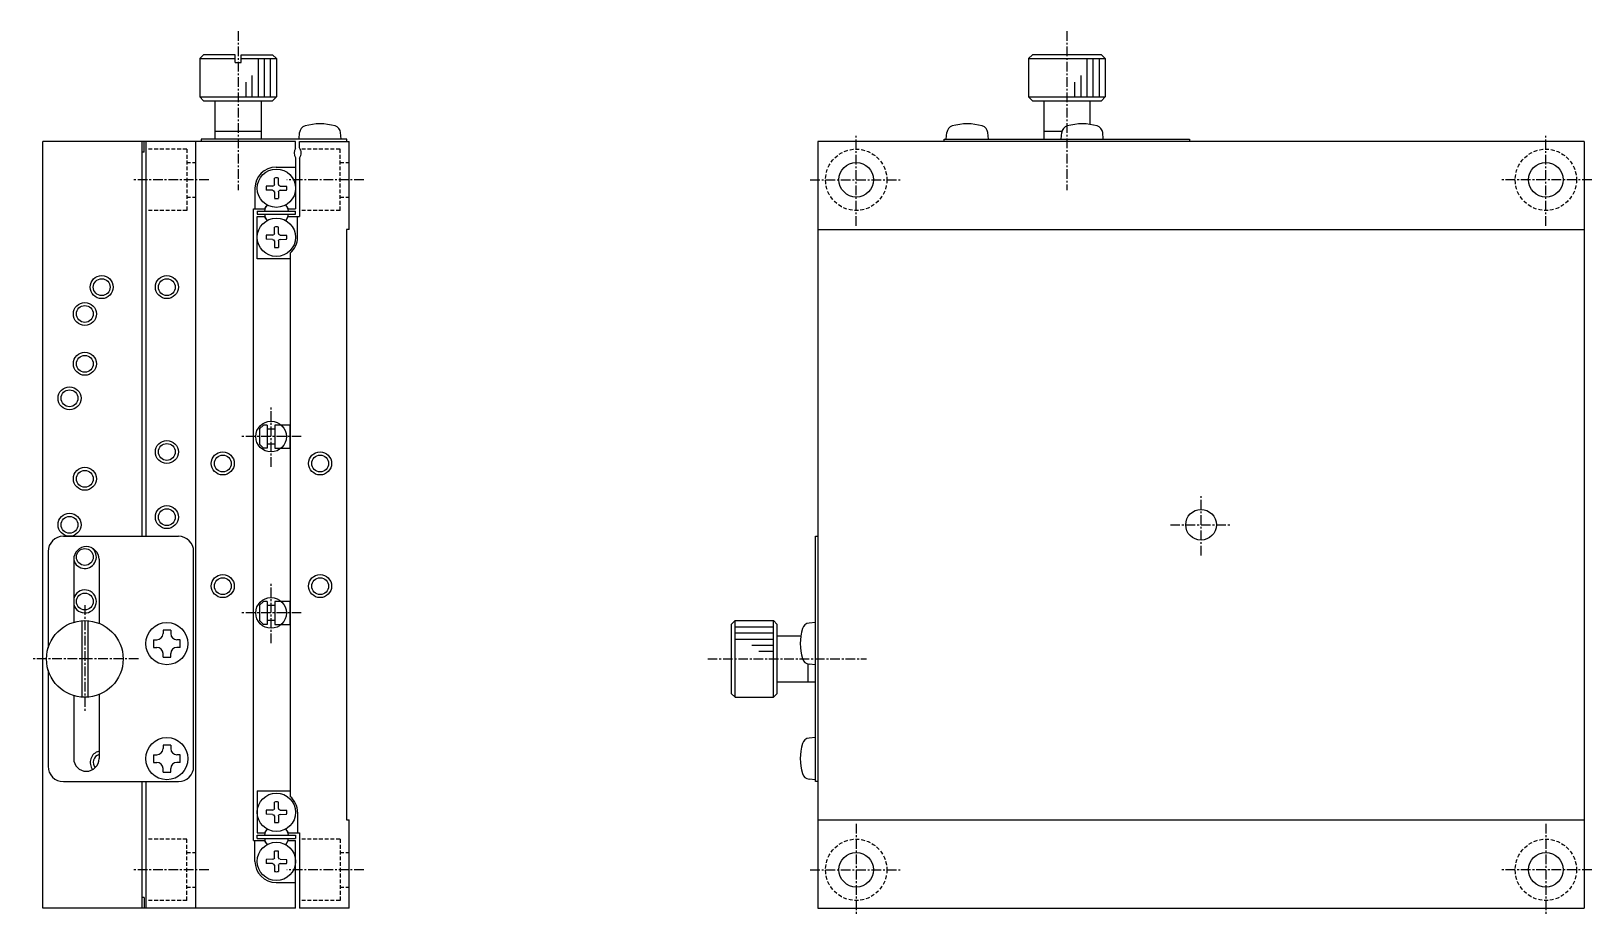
# Model space of a CAD drawing. Extents: x -20 to 401, y 390 to 654.
# Drawn here: x 197 to 400.7, y 479.9 to 595.3 of the extents above; entities that cross this region are included whole.
import ezdxf

# ---------------------------------------------------------------- set-up
doc = ezdxf.new("R2010")
doc.units = 0
doc.linetypes.add('CENTER', pattern=[2, 1.25, -0.25, 0.25, -0.25])
doc.linetypes.add('DASHED', pattern=[0.75, 0.5, -0.25])
doc.layers.get('0').update_dxf_attribs({"linetype": 'CONTINUOUS'})
doc.layers.add('CENTER', color=1, linetype='CENTER')

msp = doc.modelspace()

# ---------------------------------------------------------------- linework, layer by layer
at = {"color": 7, "linetype": 'CONTINUOUS'}
for p, q in [((219.52, 592.21), (219.02, 591.71)), ((219.02, 591.71), (219.02, 586.71)), ((223.62, 592.21), (219.52, 592.21)), ((223.62, 591.21), (223.62, 592.21)), ((223.62, 591.21), (224.42, 591.21)), ((224.42, 592.21), (228.52, 592.21)), ((224.42, 591.21), (224.42, 592.21)), ((228.52, 592.21), (229.02, 591.71)), ((229.02, 591.71), (229.02, 586.71)), ((327.68, 592.21), (327.18, 591.71)), ((327.18, 591.71), (327.18, 586.71)), ((336.68, 592.21), (327.68, 592.21)), ((336.68, 592.21), (337.18, 591.71)), ((337.18, 591.71), (337.18, 586.71)), ((219.02, 586.71), (219.52, 586.21)), ((229.02, 586.71), (228.52, 586.21)), ((327.18, 586.71), (327.68, 586.21)), ((337.18, 586.71), (336.68, 586.21)), ((219.52, 586.21), (228.52, 586.21)), ((221.02, 581.21), (221.02, 586.21)), ((227.02, 586.21), (227.02, 581.21)), ((327.68, 586.21), (336.68, 586.21)), ((329.18, 586.21), (329.18, 581.21)), ((335.18, 586.21), (335.18, 583.14)), ((218.52, 580.91), (198.52, 580.91)), ((198.52, 480.91), (198.52, 580.91)), ((211.52, 529.41), (211.52, 580.91)), ((211.77, 579.51), (211.77, 580.91)), ((212.02, 529.41), (212.02, 580.91)), ((218.52, 480.91), (218.52, 580.91)), ((231.52, 580.91), (218.52, 580.91)), ((218.52, 480.91), (218.52, 580.91)), ((238.22, 581.21), (219.22, 581.21)), ((219.22, 581.21), (219.22, 580.91)), ((227.02, 582.21), (221.02, 582.21)), ((231.52, 580.01), (231.52, 580.91)), ((231.97, 581.21), (232.04, 582.06)), ((232.02, 580.07), (232.02, 580.91)), ((232.02, 580.91), (238.52, 580.91)), ((237.47, 581.21), (237.4, 582.06)), ((238.22, 580.91), (238.22, 581.21)), ((238.52, 569.41), (238.52, 580.91)), ((299.68, 580.91), (299.68, 480.91)), ((399.68, 580.91), (299.68, 580.91)), ((316.18, 581.21), (348.18, 581.21)), ((316.18, 580.91), (316.18, 581.21)), ((316.43, 581.21), (316.5, 582.06)), ((321.93, 581.21), (321.85, 582.06)), ((331.52, 582.21), (329.18, 582.21)), ((331.43, 581.21), (331.5, 582.06)), ((336.93, 581.21), (336.85, 582.06)), ((348.18, 581.21), (348.18, 580.91)), ((399.68, 580.91), (399.68, 480.91)), ((211.77, 579.51), (211.52, 579.51)), ((231.52, 578.81), (231.52, 572.11)), ((232.02, 578.75), (232.02, 571.11)), ((228.97, 577.56), (231.52, 577.56)), ((226.22, 574.81), (226.22, 572.11)), ((228.52, 575.09), (227.7, 575.07)), ((228.52, 574.54), (227.7, 574.55)), ((228.52, 575.09), (228.69, 575.16)), ((228.52, 574.54), (228.69, 574.46)), ((228.75, 575.29), (228.69, 575.16)), ((228.75, 574.33), (228.69, 574.46)), ((228.75, 575.29), (228.76, 576.14)), ((228.75, 574.33), (228.76, 573.49)), ((229.29, 575.29), (229.28, 576.14)), ((229.29, 574.33), (229.28, 573.49)), ((229.29, 575.29), (229.35, 575.16)), ((229.29, 574.33), (229.35, 574.46)), ((229.52, 575.09), (229.35, 575.16)), ((229.52, 574.54), (229.35, 574.46)), ((229.52, 575.09), (230.34, 575.07)), ((229.52, 574.54), (230.34, 574.55)), ((227.64, 572.41), (227.47, 572.11)), ((230.4, 572.41), (230.57, 572.11)), ((226.02, 489.71), (226.02, 572.11)), ((226.02, 572.11), (227.47, 572.11)), ((226.52, 571.81), (226.52, 571.41)), ((226.52, 571.81), (231.52, 571.81)), ((226.52, 571.41), (231.52, 571.41)), ((226.52, 571.11), (227.47, 571.11)), ((226.52, 565.61), (226.52, 571.11)), ((227.64, 570.82), (227.47, 571.11)), ((230.4, 570.82), (230.57, 571.11)), ((230.57, 572.11), (231.52, 572.11)), ((230.57, 571.11), (232.02, 571.11)), ((231.52, 571.41), (231.52, 571.81)), ((231.77, 568.41), (231.77, 571.11)), ((228.52, 568.69), (227.7, 568.67)), ((228.52, 568.69), (228.69, 568.76)), ((228.75, 568.89), (228.69, 568.76)), ((228.75, 568.89), (228.76, 569.74)), ((229.29, 568.89), (229.28, 569.74)), ((229.29, 568.89), (229.35, 568.76)), ((229.52, 568.69), (229.35, 568.76)), ((229.52, 568.69), (230.34, 568.67)), ((238.17, 569.41), (238.17, 492.41)), ((238.52, 569.41), (238.17, 569.41)), ((299.68, 569.41), (399.68, 569.41)), ((228.52, 568.14), (227.7, 568.15)), ((228.52, 568.14), (228.69, 568.06)), ((228.75, 567.93), (228.69, 568.06)), ((228.75, 567.93), (228.76, 567.09)), ((229.29, 567.93), (229.28, 567.09)), ((229.29, 567.93), (229.35, 568.06)), ((229.52, 568.14), (229.35, 568.06)), ((229.52, 568.14), (230.34, 568.15)), ((230.82, 566.33), (230.82, 495.49)), ((230.82, 565.61), (226.52, 565.61)), ((226.82, 543.41), (227.32, 543.91)), ((227.82, 543.91), (227.32, 543.91)), ((227.82, 543.91), (227.82, 540.91)), ((230.82, 543.91), (228.82, 543.91)), ((228.82, 543.91), (228.82, 540.91)), ((230.82, 540.91), (230.82, 543.91)), ((226.82, 543.41), (226.82, 541.41)), ((227.82, 543.41), (228.82, 543.41)), ((226.82, 541.41), (227.32, 540.91)), ((227.82, 540.91), (227.32, 540.91)), ((228.82, 541.41), (227.82, 541.41)), ((228.82, 540.91), (230.82, 540.91)), ((201.22, 529.41), (216.22, 529.41)), ((299.38, 497.41), (299.38, 529.41)), ((299.38, 529.41), (299.68, 529.41)), ((199.22, 527.41), (199.22, 514.81)), ((202.57, 526.41), (202.57, 518.2)), ((205.87, 526.41), (205.87, 518.06)), ((218.22, 499.41), (218.22, 527.41)), ((226.82, 520.41), (227.32, 520.91)), ((226.82, 520.41), (226.82, 518.41)), ((227.82, 520.91), (227.32, 520.91)), ((227.82, 520.91), (227.82, 517.91)), ((227.82, 520.41), (228.82, 520.41)), ((230.82, 520.91), (228.82, 520.91)), ((228.82, 520.91), (228.82, 517.91)), ((230.82, 517.91), (230.82, 520.91)), ((203.62, 518.4), (203.62, 508.43)), ((204.42, 518.4), (204.42, 508.43)), ((226.82, 518.41), (227.32, 517.91)), ((227.82, 517.91), (227.32, 517.91)), ((228.82, 518.41), (227.82, 518.41)), ((228.82, 517.91), (230.82, 517.91)), ((288.38, 517.91), (288.88, 518.41)), ((288.38, 517.91), (288.38, 508.91)), ((288.88, 518.41), (293.88, 518.41)), ((293.88, 518.41), (294.38, 517.91)), ((294.38, 508.91), (294.38, 517.91)), ((299.38, 518.16), (298.53, 518.09)), ((212.97, 515.91), (212.97, 514.91)), ((212.97, 515.91), (213.42, 515.91)), ((215.22, 517.16), (214.22, 517.16)), ((214.22, 517.16), (214.22, 516.71)), ((215.22, 517.16), (215.22, 516.71)), ((216.47, 515.91), (216.02, 515.91)), ((216.47, 514.91), (216.47, 515.91)), ((294.38, 516.41), (297.45, 516.41)), ((212.97, 514.91), (213.42, 514.91)), ((214.22, 513.66), (214.22, 514.11)), ((214.22, 513.66), (215.22, 513.66)), ((215.22, 513.66), (215.22, 514.11)), ((216.47, 514.91), (216.02, 514.91)), ((199.22, 512.01), (199.22, 499.41)), ((298.38, 512.76), (298.38, 510.41)), ((299.38, 512.66), (298.53, 512.74)), ((294.38, 510.41), (299.38, 510.41)), ((202.57, 508.63), (202.57, 500.41)), ((205.87, 508.77), (205.87, 500.41)), ((288.38, 508.91), (288.88, 508.41)), ((288.88, 508.41), (293.88, 508.41)), ((293.88, 508.41), (294.38, 508.91)), ((299.38, 503.16), (298.53, 503.09)), ((215.22, 502.16), (214.22, 502.16)), ((214.22, 502.16), (214.22, 501.71)), ((215.22, 502.16), (215.22, 501.71)), ((212.97, 500.91), (212.97, 499.91)), ((212.97, 500.91), (213.42, 500.91)), ((212.97, 499.91), (213.42, 499.91)), ((214.22, 498.66), (214.22, 499.11)), ((215.22, 498.66), (215.22, 499.11)), ((216.47, 500.91), (216.02, 500.91)), ((216.47, 499.91), (216.02, 499.91)), ((216.47, 499.91), (216.47, 500.91)), ((201.22, 497.41), (216.22, 497.41)), ((211.52, 480.91), (211.52, 497.41)), ((212.02, 480.91), (212.02, 497.41)), ((214.22, 498.66), (215.22, 498.66)), ((299.38, 497.66), (298.53, 497.74)), ((299.68, 497.41), (299.38, 497.41)), ((226.52, 496.21), (226.52, 490.71)), ((226.52, 496.21), (230.82, 496.21)), ((228.52, 493.69), (227.7, 493.67)), ((228.52, 493.14), (227.7, 493.15)), ((228.52, 493.69), (228.69, 493.76)), ((228.52, 493.14), (228.69, 493.06)), ((228.75, 493.89), (228.69, 493.76)), ((228.75, 492.93), (228.69, 493.06)), ((228.75, 493.89), (228.76, 494.74)), ((228.75, 492.93), (228.76, 492.09)), ((229.29, 493.89), (229.28, 494.74)), ((229.29, 492.93), (229.28, 492.09)), ((229.29, 493.89), (229.35, 493.76)), ((229.29, 492.93), (229.35, 493.06)), ((229.52, 493.69), (229.35, 493.76)), ((229.52, 493.14), (229.35, 493.06)), ((229.52, 493.69), (230.34, 493.67)), ((229.52, 493.14), (230.34, 493.15)), ((231.77, 493.41), (231.77, 490.71)), ((227.64, 491.01), (227.47, 490.71)), ((230.4, 491.01), (230.57, 490.71)), ((238.17, 492.41), (238.52, 492.41)), ((238.52, 480.91), (238.52, 492.41)), ((299.68, 492.41), (399.68, 492.41)), ((226.02, 489.71), (227.47, 489.71)), ((226.22, 487.01), (226.22, 489.71)), ((226.52, 490.71), (227.47, 490.71)), ((226.52, 490.01), (226.52, 490.41)), ((226.52, 490.41), (231.52, 490.41)), ((226.52, 490.01), (231.52, 490.01)), ((227.64, 489.42), (227.47, 489.71)), ((230.4, 489.42), (230.57, 489.71)), ((230.57, 490.71), (232.02, 490.71)), ((230.57, 489.71), (231.52, 489.71)), ((231.52, 490.41), (231.52, 490.01)), ((231.52, 480.91), (231.52, 489.71)), ((232.02, 490.71), (232.02, 480.91)), ((228.52, 487.29), (227.7, 487.27)), ((228.52, 486.74), (227.7, 486.75)), ((228.52, 487.29), (228.69, 487.36)), ((228.52, 486.74), (228.69, 486.66)), ((228.75, 487.49), (228.69, 487.36)), ((228.75, 487.49), (228.76, 488.34)), ((229.29, 487.49), (229.28, 488.34)), ((229.29, 487.49), (229.35, 487.36)), ((229.52, 487.29), (229.35, 487.36)), ((229.52, 486.74), (229.35, 486.66)), ((229.52, 487.29), (230.34, 487.27)), ((229.52, 486.74), (230.34, 486.75)), ((228.75, 486.53), (228.69, 486.66)), ((228.75, 486.53), (228.76, 485.69)), ((229.29, 486.53), (229.28, 485.69)), ((229.29, 486.53), (229.35, 486.66)), ((228.97, 484.26), (231.52, 484.26)), ((218.52, 480.91), (198.52, 480.91)), ((211.77, 482.31), (211.52, 482.31)), ((211.77, 482.31), (211.77, 480.91)), ((231.52, 480.91), (218.52, 480.91)), ((238.52, 480.91), (232.02, 480.91)), ((299.68, 480.91), (399.68, 480.91))]:
    msp.add_line(p, q, dxfattribs=at)
at = {"color": 3, "linetype": 'CONTINUOUS'}
for p, q in [((219.02, 591.71), (223.62, 591.71)), ((224.42, 591.71), (229.02, 591.71)), ((226.62, 591.71), (226.62, 586.71)), ((227.42, 591.71), (227.42, 586.71)), ((228.22, 591.71), (228.22, 586.71)), ((327.18, 591.71), (337.18, 591.71)), ((334.78, 591.71), (334.78, 586.71)), ((335.58, 591.71), (335.58, 586.71)), ((336.38, 591.71), (336.38, 586.71)), ((225.02, 588.62), (225.02, 586.71)), ((225.82, 589.53), (225.82, 586.71)), ((333.18, 588.62), (333.18, 586.71)), ((333.98, 589.53), (333.98, 586.71)), ((219.02, 586.71), (229.02, 586.71)), ((327.18, 586.71), (337.18, 586.71)), ((288.88, 508.41), (288.88, 518.41)), ((288.88, 517.61), (293.88, 517.61)), ((293.88, 508.41), (293.88, 518.41)), ((288.88, 516.81), (293.88, 516.81)), ((288.88, 516.01), (293.88, 516.01)), ((291.06, 515.21), (293.88, 515.21)), ((291.97, 514.41), (293.88, 514.41))]:
    msp.add_line(p, q, dxfattribs=at)
at = {"color": 3, "linetype": 'DASHED'}
for p, q in [((217.32, 579.91), (212.02, 579.91)), ((217.32, 579.91), (217.32, 571.91)), ((237.32, 579.91), (232.14, 579.91)), ((237.32, 571.91), (237.32, 579.91)), ((217.32, 578.16), (218.52, 578.16)), ((237.32, 578.16), (238.52, 578.16)), ((217.32, 573.66), (218.52, 573.66)), ((237.32, 573.66), (238.52, 573.66)), ((217.32, 571.91), (212.02, 571.91)), ((237.32, 571.91), (232.02, 571.91)), ((217.32, 489.91), (212.02, 489.91)), ((217.32, 481.91), (217.32, 489.91)), ((237.32, 489.91), (232.02, 489.91)), ((237.32, 489.91), (237.32, 481.91)), ((217.32, 488.16), (218.52, 488.16)), ((237.32, 488.16), (238.52, 488.16)), ((217.32, 483.66), (218.52, 483.66)), ((237.32, 483.66), (238.52, 483.66)), ((217.32, 481.91), (212.02, 481.91)), ((237.32, 481.91), (232.02, 481.91))]:
    msp.add_line(p, q, dxfattribs=at)
for centre in [(304.68, 575.91), (394.68, 575.91), (304.68, 485.91), (394.68, 485.91)]:
    msp.add_circle(centre, 4, dxfattribs=at)
at = {"color": 7, "linetype": 'CONTINUOUS'}
for centre, radius in [((229.02, 574.81), 2.5), ((304.68, 575.91), 2.25), ((394.68, 575.91), 2.25), ((229.02, 568.41), 2.5), ((206.22, 561.91), 1.1), ((214.72, 561.91), 1.1), ((204.02, 558.41), 1.1), ((204.02, 551.91), 1.1), ((202.02, 547.41), 1.1), ((214.72, 540.41), 1.1), ((222.02, 538.91), 1.1), ((234.72, 538.91), 1.1), ((204.02, 536.91), 1.1), ((202.02, 530.91), 1.1), ((214.72, 531.91), 1.1), ((349.68, 530.91), 2), ((204.02, 526.71), 1.1), ((222.02, 522.91), 1.1), ((234.72, 522.91), 1.1), ((204.02, 520.91), 1.1), ((204.02, 513.41), 5), ((214.72, 515.41), 2.75), ((214.72, 500.41), 2.75), ((229.02, 493.41), 2.5), ((229.02, 487.01), 2.5), ((304.68, 485.91), 2.25), ((394.68, 485.91), 2.25)]:
    msp.add_circle(centre, radius, dxfattribs=at)
at = {"color": 3, "linetype": 'CONTINUOUS'}
for centre, radius in [((206.22, 561.91), 1.5), ((214.72, 561.91), 1.5), ((204.02, 558.41), 1.5), ((204.02, 551.91), 1.5), ((202.02, 547.41), 1.5), ((228.32, 542.41), 2), ((214.72, 540.41), 1.5), ((222.02, 538.91), 1.5), ((234.72, 538.91), 1.5), ((204.02, 536.91), 1.5), ((202.02, 530.91), 1.5), ((214.72, 531.91), 1.5), ((222.02, 522.91), 1.5), ((234.72, 522.91), 1.5), ((228.32, 519.41), 2)]:
    msp.add_circle(centre, radius, dxfattribs=at)
at = {"color": 7, "linetype": 'CONTINUOUS'}
for centre, radius, start, end in [((233.04, 581.97), 1, 106.257, 175), ((234.72, 576.21), 7, 73.743, 106.257), ((236.4, 581.97), 1, 5, 73.743), ((317.5, 581.97), 1, 106.257, 175), ((319.18, 576.21), 7, 73.743, 106.257), ((320.85, 581.97), 1, 5, 73.743), ((332.5, 581.97), 1, 106.257, 175), ((334.18, 576.21), 7, 73.743, 106.257), ((335.85, 581.97), 1, 5, 73.743), ((232.32, 579.41), 1, 143.1301, 216.8699), ((231.27, 579.41), 1, 318.5904, 41.4096), ((228.97, 574.81), 2.75, 90, 180), ((229.02, 574.81), 1.35, 168.8959, 191.1041), ((229.02, 574.81), 1.35, 78.8959, 101.1041), ((229.02, 574.81), 1.35, 348.8959, 11.1041), ((229.02, 571.61), 1.59, 140.1512, 172.7624), ((229.13, 571.5), 1.75, 139.676, 148.6217), ((229.02, 574.81), 1.35, 258.8959, 281.1041), ((229.02, 571.61), 1.59, 7.2376, 39.8488), ((228.9, 571.5), 1.75, 31.3783, 40.324), ((229.02, 571.61), 1.59, 187.2376, 219.8488), ((229.13, 571.73), 1.75, 211.3783, 220.324), ((229.02, 571.61), 1.59, 320.1512, 352.7624), ((228.9, 571.73), 1.75, 319.676, 328.6217), ((229.02, 568.41), 1.35, 168.8959, 191.1041), ((229.02, 568.41), 1.35, 78.8959, 101.1041), ((229.02, 568.41), 1.35, 348.8959, 11.1041), ((229.02, 568.41), 2.75, 310.8852, 0), ((229.02, 568.41), 1.35, 258.8959, 281.1041), ((201.22, 527.41), 2, 90, 180), ((204.22, 526.41), 1.65, 0, 180), ((216.22, 527.41), 2, 0, 90), ((304.38, 515.41), 7, 163.743, 196.257), ((298.62, 517.09), 1, 95, 163.743), ((213.42, 516.71), 0.8, 270, 0), ((216.02, 516.71), 0.8, 180, 270), ((213.42, 514.11), 0.8, 0, 90), ((216.02, 514.11), 0.8, 90, 180), ((298.62, 513.73), 1, 196.257, 265), ((298.62, 502.09), 1, 95, 163.743), ((213.42, 501.71), 0.8, 270, 0), ((216.02, 501.71), 0.8, 180, 270), ((304.38, 500.41), 7, 163.743, 196.257), ((201.22, 499.41), 2, 180, 270), ((204.22, 500.41), 1.65, 180, 0), ((206.22, 499.91), 1.1, 108.5529, 218.8369), ((213.42, 499.11), 0.8, 0, 90), ((216.02, 499.11), 0.8, 90, 180), ((216.22, 499.41), 2, 270, 0), ((298.62, 498.73), 1, 196.257, 265), ((229.02, 493.41), 2.75, 0, 49.1148), ((229.02, 493.41), 1.35, 168.8959, 191.1041), ((229.02, 493.41), 1.35, 78.8959, 101.1041), ((229.02, 493.41), 1.35, 348.8959, 11.1041), ((229.02, 490.21), 1.59, 140.1512, 172.7624), ((229.13, 490.1), 1.75, 139.676, 148.6217), ((229.02, 493.41), 1.35, 258.8959, 281.1041), ((229.02, 490.21), 1.59, 7.2376, 39.8488), ((228.9, 490.1), 1.75, 31.3783, 40.324), ((229.02, 490.21), 1.59, 187.2376, 219.8488), ((229.13, 490.33), 1.75, 211.3783, 220.324), ((229.02, 490.21), 1.59, 320.1512, 352.7624), ((228.9, 490.33), 1.75, 319.676, 328.6217), ((228.97, 487.01), 2.75, 180, 270), ((229.02, 487.01), 1.35, 168.8959, 191.1041), ((229.02, 487.01), 1.35, 78.8959, 101.1041), ((229.02, 487.01), 1.35, 348.8959, 11.1041), ((229.02, 487.01), 1.35, 258.8959, 281.1041)]:
    msp.add_arc(centre, radius, start, end, dxfattribs=at)
at = {"color": 3, "linetype": 'CONTINUOUS'}
for centre, start, end in [((204.02, 526.71), 194.8354, 52.1502), ((204.02, 520.91), 194.8354, 165.1646), ((206.22, 499.91), 103.4933, 218.3175)]:
    msp.add_arc(centre, 1.5, start, end, dxfattribs=at)
at = {"layer": 'CENTER', "color": 1, "linetype": 'CENTER'}
for p, q in [((224.02, 595.29), (224.02, 574.55)), ((332.18, 595.29), (332.18, 574.55)), ((304.68, 569.91), (304.68, 581.91)), ((394.68, 569.91), (394.68, 581.91)), ((220.18, 575.91), (210.37, 575.91)), ((240.42, 575.91), (230.39, 575.91)), ((298.68, 575.91), (310.68, 575.91)), ((400.68, 575.91), (388.68, 575.91)), ((228.32, 538.46), (228.32, 546.36)), ((232.27, 542.41), (224.37, 542.41)), ((349.68, 526.91), (349.68, 534.91)), ((345.68, 530.91), (353.68, 530.91)), ((228.32, 515.46), (228.32, 523.36)), ((204.02, 520.41), (204.02, 506.41)), ((232.27, 519.41), (224.37, 519.41)), ((211.02, 513.41), (197.02, 513.41)), ((285.3, 513.41), (306.03, 513.41)), ((304.68, 491.91), (304.68, 479.91)), ((394.68, 491.91), (394.68, 479.91)), ((220.18, 485.91), (210.37, 485.91)), ((240.42, 485.91), (230.39, 485.91)), ((298.68, 485.91), (310.68, 485.91)), ((400.68, 485.91), (388.68, 485.91))]:
    msp.add_line(p, q, dxfattribs=at)

doc.saveas('drawing.dxf')
